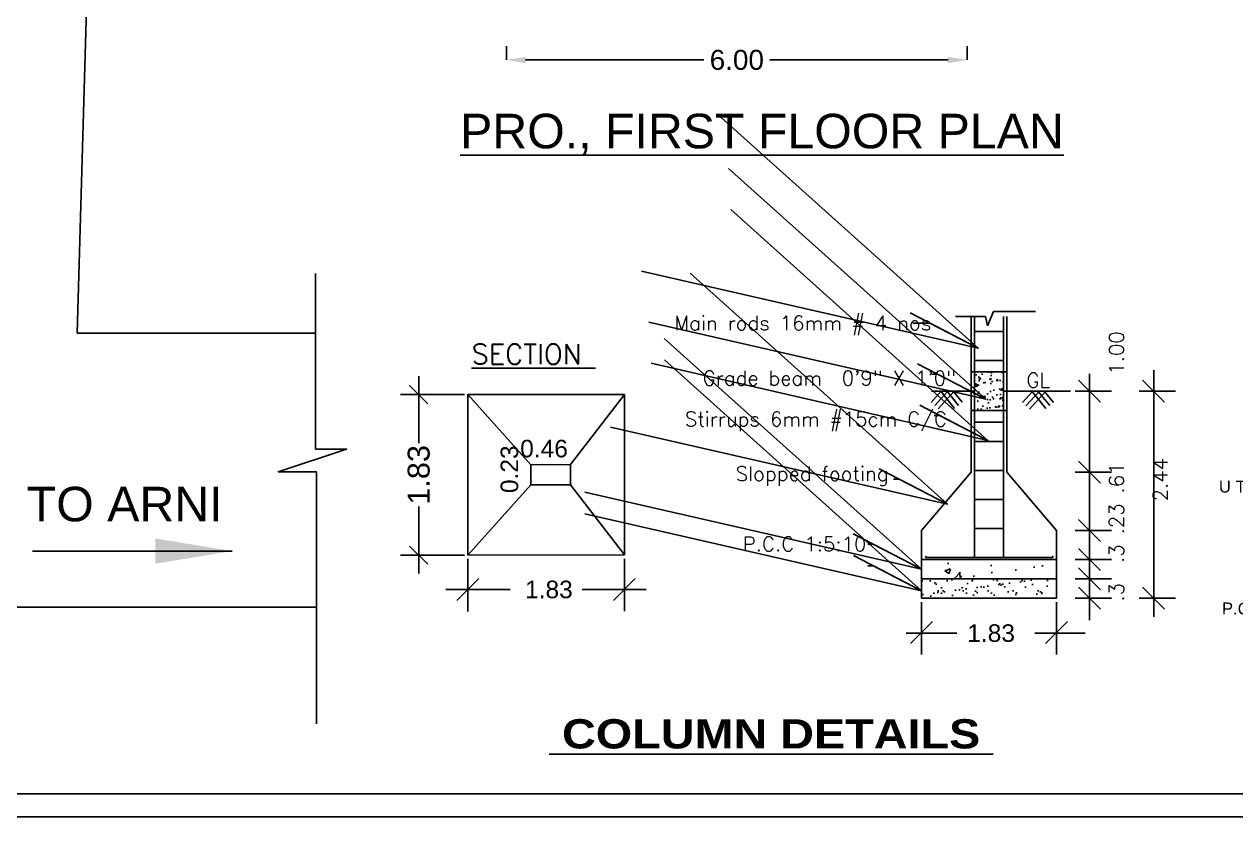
# Model space of a CAD drawing. Header units: metres. Extents: x 31 to 185, y 214 to 372.
# Drawn here: x 61.98 to 77.75, y 253.11 to 263.42 of the extents above; entities that cross this region are included whole.
import ezdxf

# ---------------------------------------------------------------- set-up
doc = ezdxf.new("R2010")
doc.units = ezdxf.units.M
doc.header["$MEASUREMENT"] = 0
doc.layers.add('0 @ 1', color=7, linetype='Continuous')
doc.styles.add('56', font='')
doc.styles.add('Annotative', font='arial.ttf')
doc.styles.add('arial', font='arial.ttf')
doc.styles.add('ROMANS', font='romans.shx')
doc.styles.add('ROMANT', font='arial.ttf', dxfattribs={"height": 15})
doc.styles.get("Standard").update_dxf_attribs({"font": 'arial.ttf'})
doc.styles.add('style2', font='arial.ttf')
doc.styles.get('56').set_extended_font_data('Arial Black')
doc.dimstyles.new('Aec_Arch_I$7', dxfattribs={"dimscale": 96, "dimtxt": 0.09375, "dimasz": 0.125, "dimexe": 0.083333, "dimexo": 0.125, "dimgap": 0.0625, "dimtad": 0, "dimdec": 1, "dimzin": 3, "dimdsep": 46, "dimlunit": 4, "dimtxsty": 'Annotative', "dimblk": 'OBLIQUE', "dimcen": 0.09375, "dimdle": 0.125, "dimadec": 0, "dimazin": 0, "dimtfac": 1, "dimtdec": 1, "dimtofl": 0, "dimtmove": 2, "dimatfit": 3, "dimldrblk": 'OBLIQUE', "dimfxl": 0, "dimfrac": 1, "dimtolj": 1, "dimtzin": 0, "dimarcsym": 0})
doc.dimstyles.new('Annotative', dxfattribs={"dimscale": 0, "dimtxt": 0.3, "dimasz": 0.3, "dimexe": 0.18, "dimexo": 0.0625, "dimgap": 0.09, "dimtad": 0, "dimzin": 0, "dimdsep": 46, "dimtxsty": 'Standard', "dimcen": 0.09, "dimadec": 0, "dimazin": 0, "dimtfac": 1, "dimtofl": 0, "dimtmove": 0, "dimatfit": 3, "dimfxl": 0, "dimtolj": 1, "dimtzin": 0, "dimarcsym": 0})
doc.dimstyles.new('Standard$0', dxfattribs={"dimtxt": 0.5, "dimasz": 0.5, "dimexe": 0, "dimexo": 1, "dimgap": 0, "dimtad": 0, "dimdec": 4, "dimzin": 0, "dimdsep": 46, "dimlunit": 4, "dimtxsty": 'Standard', "dimcen": 0.09, "dimadec": 0, "dimazin": 0, "dimtfac": 1, "dimtdec": 4, "dimtofl": 0, "dimtmove": 0, "dimatfit": 3, "dimfxl": 0, "dimtolj": 1, "dimtzin": 0, "dimarcsym": 0})

# ---------------------------------------------------------------- blocks, each defined once
blk = doc.blocks.new('*D171')
at = {"color": 0, "lineweight": -2}
for p, q in [((68.253, 262.956), (68.253, 263.136)), ((74.253, 262.956), (74.253, 263.136)), ((68.503, 262.956), (70.825, 262.956)), ((74.003, 262.956), (71.681, 262.956))]:
    blk.add_line(p, q, dxfattribs=at)
for points in [[(68.503, 262.997), (68.503, 262.914), (68.253, 262.956)], [(74.003, 262.997), (74.003, 262.914), (74.253, 262.956)]]:
    blk.add_solid(points, dxfattribs=at)
at = {"layer": 'Defpoints', "color": 0, "lineweight": -2}
for p in [(68.253, 262.956), (74.253, 262.956), (74.253, 262.956)]:
    blk.add_point(p, dxfattribs=at)
at = {"color": 0, "insert": (71.253, 262.956), "char_height": 0.26, "attachment_point": 5}
blk.add_mtext('\\A1;6.00', dxfattribs=at)
blk = doc.blocks.new('_Oblique')
at = {"color": 0, "linetype": 'ByBlock', "lineweight": -2}
blk.add_line((-0.5, -0.5), (0.5, 0.5), dxfattribs=at)
blk = doc.blocks.new('FDFGDFGG')
at = {"style": 'arial'}
blk.add_text('U Trap', height=0.2193, dxfattribs=at).set_placement((1414.317, -187.593))
blk.add_text('P.C.C 1:5:10', height=0.2193, rotation=359.2075, dxfattribs=at).set_placement((1414.371, -189.837))
blk = doc.blocks.new('GFDGF')
h = blk.add_hatch()
h.set_pattern_fill('AR-CONC', color=256, scale=0.041585, style=0)
h.set_pattern_definition([(50, (1266.2807, -2.3407), (0.2982704, -0.0260953), [0.0311885, -0.3430737]), (355, (1266.2807, -2.3407), (-0.0576993, 0.3127967), [0.0249508, -0.274459]), (100.4514, (1266.30555, -2.34288), (0.2405713, 0.2867013), [0.0265062, -0.2915678]), (46.1842, (1266.2807, -2.25754), (0.443809, -0.0688306), [0.046783, -0.5146105]), (96.6356, (1266.3177, -2.26328), (0.3886766, 0.405084), [0.039759, -0.4373516]), (351.1842, (1266.2807, -2.25754), (0.388676, 0.405084), [0.037426, -0.4116884]), (21, (1266.32228, -2.27833), (0.248222, -0.1674278), [0.0311885, -0.3430737]), (326, (1266.32228, -2.27833), (0.101182, 0.3015514), [0.0249508, -0.274459]), (71.4514, (1266.34297, -2.29229), (0.349404, 0.1341233), [0.0265062, -0.2915678]), (37.5, (1266.2807, -2.34071), (0.00505664, 0.13843287), [0, -0.27113216, 0, -0.2786174, 0, -0.27549855]), (7.5, (1266.2807, -2.34071), (0.10939664, 0.1640149), [0, -0.1588535, 0, -0.26489446, 0, -0.10500134]), (327.5, (1266.18796, -2.34071), (0.2219884, -0.00937937), [0, -0.1039617, 0, -0.32436056, 0, -0.4304015]), (317.5, (1266.14638, -2.34071), (0.2425161, 0.0416283), [0, -0.1351502, 0, -0.2154087, 0, -0.3056475])])
h.paths.add_polyline_path([(1305.262, 9.607), (1304.763, 9.607), (1304.763, 8.942), (1305.262, 8.942)])
h = blk.add_hatch()
h.set_pattern_fill('AR-CONC', color=256, scale=0.138616, style=0)
h.set_pattern_definition([(50, (1296.1554, -8.5255), (0.994235, -0.086984), [0.10396, -1.14358]), (355, (1296.1554, -8.5255), (-0.19233, 1.042656), [0.08317, -0.914863]), (100.4514, (1296.2382, -8.5328), (0.801904, 0.95567), [0.088354, -0.97189]), (46.184, (1296.1554, -8.2483), (1.47936, -0.229435), [0.15594, -1.71537]), (96.636, (1296.2786, -8.2674), (1.29559, 1.35028), [0.13253, -1.45784]), (351.184, (1296.1554, -8.2483), (1.29559, 1.35028), [0.12475, -1.3723]), (21, (1296.294, -8.3176), (0.827406, -0.558093), [0.10396, -1.14358]), (326, (1296.294, -8.3176), (0.337273, 1.00517), [0.08317, -0.914863]), (71.4514, (1296.3629, -8.3641), (1.16468, 0.44708), [0.088354, -0.97189]), (37.5, (1296.15536, -8.52554), (0.0168555, 0.461443), [0, -0.903774, 0, -0.928725, 0, -0.918329]), (7.5, (1296.15536, -8.52554), (0.364655, 0.546716), [0, -0.529512, 0, -0.882982, 0, -0.350004]), (327.5, (1295.84625, -8.52554), (0.739961, -0.0312646), [0, -0.346539, 0, -1.081202, 0, -1.434672]), (317.5, (1295.70764, -8.52554), (0.808387, 0.13876), [0, -0.4505, 0, -0.71803, 0, -1.018825])])
h.paths.add_polyline_path([(1306.177, 6.044), (1306.177, 6.376), (1303.849, 6.376), (1303.849, 6.044)])
h = blk.add_hatch()
h.set_pattern_fill('AR-SAND', color=256, scale=0.138616, style=0)
h.set_pattern_definition([(37.5, (1296.15536, -8.52554), (-0.0087319, 0.267088), [0, -0.2106957, 0, -0.2356466, 0, -0.2252504]), (7.5, (1296.15536, -8.52554), (0.245319, 0.3911935), [0, -0.1136648, 0, -0.1899034, 0, -0.0727732]), (327.5, (1295.98487, -8.52554), (0.4316687, 0.0007844), [0, -0.0693078, 0, -0.249508, 0, -0.3257467]), (317.5, (1295.98487, -8.52554), (0.416696, 0.1216595), [0, -0.034654, 0, -0.1635664, 0, -0.187131])])
h.paths.add_polyline_path([(1306.177, 5.711), (1306.177, 6.044), (1303.849, 6.044), (1303.849, 5.711)])
for p, q in [((1304.988, 10.4), (1305.089, 10.644)), ((1305.089, 10.644), (1305.813, 10.644)), ((1303.901, 10.446), (1303.702, 10.446)), ((1304.95, 10.558), (1304.434, 10.558)), ((1304.708, 7.879), (1304.708, 10.558)), ((1304.763, 6.413), (1304.763, 10.558)), ((1304.95, 10.558), (1304.988, 10.4)), ((1305.262, 6.413), (1305.262, 10.558)), ((1305.318, 7.879), (1305.318, 10.558)), ((1304.763, 10.301), (1305.262, 10.301)), ((1304.708, 9.607), (1305.318, 9.607)), ((1304.763, 9.802), (1305.262, 9.802)), ((1296.04, 9.216), (1298.734, 9.22)), ((1296.04, 9.216), (1296.04, 6.451)), ((1297.123, 8.007), (1296.04, 9.216)), ((1297.805, 8.011), (1298.734, 9.22)), ((1298.734, 6.455), (1298.734, 9.22)), ((1304.191, 9.274), (1304.016, 9.082)), ((1304.022, 9.274), (1304.763, 9.274)), ((1304.303, 9.274), (1304.078, 9.026)), ((1304.416, 9.274), (1304.139, 8.97)), ((1304.183, 9.274), (1304.421, 8.978)), ((1304.29, 9.274), (1304.486, 9.03)), ((1304.397, 9.274), (1304.551, 9.083)), ((1305.262, 9.274), (1306.418, 9.274)), ((1305.763, 9.27), (1305.589, 9.078)), ((1305.876, 9.27), (1305.65, 9.022)), ((1305.988, 9.27), (1305.712, 8.966)), ((1305.756, 9.27), (1305.994, 8.974)), ((1305.862, 9.27), (1306.058, 9.026)), ((1305.969, 9.27), (1306.123, 9.078)), ((1304.708, 8.942), (1305.318, 8.942)), ((1304.763, 8.741), (1305.262, 8.741)), ((1304.763, 8.409), (1305.262, 8.409)), ((1303.849, 6.875), (1304.708, 7.879)), ((1304.763, 7.91), (1305.262, 7.91)), ((1306.177, 6.875), (1305.318, 7.879)), ((1297.123, 7.66), (1296.04, 6.451)), ((1297.805, 7.664), (1298.734, 6.455)), ((1304.763, 7.411), (1305.262, 7.411)), ((1304.763, 6.912), (1305.262, 6.912)), ((1303.849, 5.711), (1303.849, 6.875)), ((1306.177, 5.711), (1306.177, 6.875)), ((1296.04, 6.451), (1298.734, 6.455)), ((1306.177, 6.376), (1303.849, 6.376)), ((1303.921, 6.413), (1306.115, 6.413)), ((1303.849, 6.044), (1306.177, 6.044)), ((1303.849, 5.711), (1306.177, 5.711))]:
    blk.add_line(p, q)
at = {"linetype": 'ByBlock', "ltscale": 0.5}
for p, q in [((1307.851, 5.389), (1307.851, 9.639)), ((1295.194, 9.53), (1295.194, 8.379)), ((1306.745, 5.333), (1306.745, 9.574)), ((1295.984, 9.216), (1294.879, 9.216)), ((1306.497, 9.274), (1307.123, 9.274)), ((1307.599, 9.274), (1308.225, 9.274)), ((1306.497, 7.879), (1307.123, 7.879)), ((1295.194, 6.136), (1295.194, 7.288)), ((1306.497, 6.875), (1307.123, 6.875)), ((1295.984, 6.451), (1294.879, 6.451)), ((1306.497, 6.376), (1307.123, 6.376)), ((1306.497, 6.044), (1307.123, 6.044)), ((1303.849, 5.644), (1303.849, 4.74)), ((1306.177, 5.644), (1306.177, 4.74)), ((1306.497, 5.711), (1307.123, 5.711)), ((1307.599, 5.711), (1308.225, 5.711)), ((1303.587, 5.109), (1304.458, 5.109)), ((1306.671, 5.109), (1305.8, 5.109))]:
    blk.add_line(p, q, dxfattribs=at)
at = {"linetype": 'ByBlock'}
for p, q in [((1296.04, 6.385), (1296.04, 5.48)), ((1298.734, 6.389), (1298.734, 5.484)), ((1295.662, 5.858), (1296.767, 5.858)), ((1299.111, 5.862), (1298.006, 5.862))]:
    blk.add_line(p, q, dxfattribs=at)
at = {"linetype": 'ByBlock', "ltscale": 0.5}
blk.add_lwpolyline([(1297.123, 7.66), (1297.805, 7.664), (1297.805, 8.011), (1297.123, 8.007)], close=True, dxfattribs=at)
for centre, start, end in [((1303.939, 6.413), 90, 180), ((1306.098, 6.413), 0, 90)]:
    blk.add_arc(centre, 0.0173, start, end)
for p, xscale, yscale, zscale, rotation in [((1306.745, 9.274), 0.3776871873312098, 0.3776871873312098, 0.3776871873312098, 90), ((1307.847, 9.274), 0.3776871873312098, 0.3776871873312098, 0.3776871873312098, 90), ((1295.194, 9.216), 0.3147393227760081, 0.3147393227760081, 0.3147393227760081, 90), ((1306.745, 7.879), 0.3776871873312098, 0.3776871873312098, 0.3776871873312098, 90), ((1306.745, 6.875), 0.3776871873312098, 0.3776871873312098, 0.3776871873312098, 90), ((1295.194, 6.451), 0.3147393227760081, 0.3147393227760081, 0.3147393227760081, 270), ((1306.745, 6.376), 0.3776871873312098, 0.3776871873312098, 0.3776871873312098, 90), ((1306.745, 6.044), 0.3776871873312098, 0.3776871873312098, 0.3776871873312098, 90), ((1306.745, 5.711), 0.3776871873312098, 0.3776871873312098, 0.3776871873312098, 270), ((1307.847, 5.711), 0.3776871873312098, 0.3776871873312098, 0.3776871873312098, 270), ((1303.849, 5.118), 0.3776871873312098, 0.3776871873312098, 0.3776871873312098, 180)]:
    blk.add_blockref('_Oblique', p, dxfattribs=dict(at, xscale=xscale, yscale=yscale, zscale=zscale, rotation=rotation))
at = {"linetype": 'ByBlock', "xscale": 0.3776871873312098, "yscale": 0.3776871873312098, "zscale": 0.3776871873312098}
blk.add_blockref('_Oblique', (1298.734, 5.862), dxfattribs=at)
at = {"linetype": 'ByBlock', "xscale": 0.3776871873312098, "yscale": 0.3776871873312098, "zscale": 0.3776871873312098, "rotation": 180}
blk.add_blockref('_Oblique', (1296.04, 5.858), dxfattribs=at)
at = {"linetype": 'ByBlock', "ltscale": 0.5, "xscale": 0.3776871873312098, "yscale": 0.3776871873312098, "zscale": 0.3776871873312098}
blk.add_blockref('_Oblique', (1306.177, 5.118), dxfattribs=at)
for s, height, style, p in [('Main rods 16mm # 4 nos', 0.24951, 'ROMANS', (1299.592, 10.322)), (' %%USECTION ', 0.34558, 'ROMANS', (1295.867, 9.74)), ('Grade beam  0\'9" X 1\'0"', 0.24951, 'ROMANS', (1300.082, 9.374)), ('GL', 0.2495, 'ROMANS', (1305.658, 9.338)), ('Stirrups 6mm #15cm C/C', 0.24951, 'ROMANS', (1299.776, 8.669)), ('Slopped footing', 0.24951, 'ROMANS', (1300.652, 7.729)), ('P.C.C 1:5:10', 0.24951, 'ROMANS', (1300.773, 6.517)), ('%%u COLUMN DETAILS ', 0.50358, '56', (1297.437, 3.123))]:
    blk.add_text(s, height=height, dxfattribs=dict(style=style)).set_placement(p)
at = {"style": 'ROMANS'}
for s, height, p in [('.3  .3 .23 .61       1.00', 0.24951, (1307.333, 5.653)), ('2.44', 0.2495, (1308.089, 7.377))]:
    blk.add_text(s, height=height, rotation=90, dxfattribs=at).set_placement(p)
at = {"linetype": 'ByBlock'}
for s, p in [('0.46', (1296.94, 8.135)), ('1.83', (1297.024, 5.71)), ('1.83', (1304.639, 4.958))]:
    blk.add_text(s, height=0.3021, dxfattribs=at).set_placement(p)
blk.add_text('0.23', height=0.3021, rotation=90, dxfattribs=at).set_placement((1296.905, 7.52))
at = {"linetype": 'ByBlock', "ltscale": 0.5, "insert": (1295.194, 7.833), "char_height": 0.3777, "attachment_point": 5, "rotation": 90}
blk.add_mtext('\\A1;1.83', dxfattribs=at)
for points in [[(1304.828, 10.015), (1303.996, 10.446), (1303.901, 10.446)], [(1304.957, 9.137), (1304.125, 9.568), (1304.03, 9.568)], [(1304.995, 8.425), (1304.163, 8.857), (1304.068, 8.857)], [(1304.297, 7.331), (1303.465, 7.762), (1303.37, 7.762)], [(1303.851, 6.21), (1303.019, 6.641), (1302.924, 6.641)], [(1303.853, 5.836), (1303.022, 6.267), (1302.926, 6.267)]]:
    blk.add_leader(points, dimstyle='Aec_Arch_I$7', override={"dimasz": 0.06, "dimtad": 0, "dimldrblk": 'Open30'})

msp = doc.modelspace()

# ---------------------------------------------------------------- linework, layer by layer
at = {"color": 1, "lineweight": -2, "ltscale": 10}
for p, q in [((62.667, 259.401), (63.471, 287.276)), ((62.667, 259.401), (65.77, 259.401)), ((43.502, 255.836), (65.781, 255.836))]:
    msp.add_line(p, q, dxfattribs=at)
at = {"color": 2, "lineweight": -2, "ltscale": 10}
for points in [[(41.282, 311.838), (123.836, 311.838), (123.836, 253.106), (41.282, 253.106)], [(41.582, 311.538), (123.536, 311.538), (123.536, 253.406), (41.582, 253.406)]]:
    msp.add_lwpolyline(points, close=True, dxfattribs=at)
at = {"color": 1, "lineweight": -2, "ltscale": 10}
msp.add_lwpolyline([(41.582, 311.538), (123.536, 311.538), (123.536, 253.406), (41.582, 253.406)], close=True, dxfattribs=at)
msp.add_lwpolyline([(65.77, 260.175), (65.77, 257.891), (66.173, 257.891), (65.284, 257.597), (65.781, 257.597), (65.781, 254.314)], dxfattribs=at)

# ---------------------------------------------------------------- block references
at = {"xscale": 0.7559808185876121, "yscale": 0.7559808185876121, "zscale": 0.7559808185876121}
msp.add_blockref('GFDGF', (-912.029, 251.634), dxfattribs=at)
at = {"lineweight": -2, "xscale": 0.7060200835192619, "yscale": 0.7060200835192619, "zscale": 0.7060200835192619}
msp.add_blockref('FDFGDFGG', (-921.007, 389.77), dxfattribs=at)

# ---------------------------------------------------------------- texts
at = {"style": 'style2'}
msp.add_text('%%UPRO., FIRST FLOOR PLAN', height=0.45, dxfattribs=at).set_placement((67.651, 261.806))
at = {"lineweight": -2, "style": 'ROMANT'}
msp.add_text('TO ARNI', height=0.45, dxfattribs=at).set_placement((62.009, 256.951))

# ---------------------------------------------------------------- dimensions: what is measured, and where the dimension line sits
dim = msp.add_aligned_dim(p1=(68.253, 262.956), p2=(74.253, 262.956), distance=0, dimstyle='Standard$0', override={"dimtxt": 0.26, "dimasz": 0.25, "dimexe": 0.18, "dimexo": 0.0625, "dimgap": 0.09, "dimdec": 2, "dimlunit": 2, "dimtdec": 2, "dimtmove": 1, "dimfxl": 12, "dimtfill": 1, "dimarcsym": 1})
dim.commit()
dim.dimension.update_dxf_attribs({"geometry": '*D171', "text_midpoint": (71.253, 262.956)})

# ---------------------------------------------------------------- leaders
at = {"layer": '0 @ 1', "color": 1, "lineweight": -2, "ltscale": 10}
msp.add_leader([(64.683, 256.564), (62.085, 256.564)], dimstyle='Annotative', override={"dimscale": 1, "dimasz": 1, "dimfxl": 7.5, "dimfxlon": 1, "dimarcsym": 1}, dxfattribs=at)

doc.saveas('drawing.dxf')
